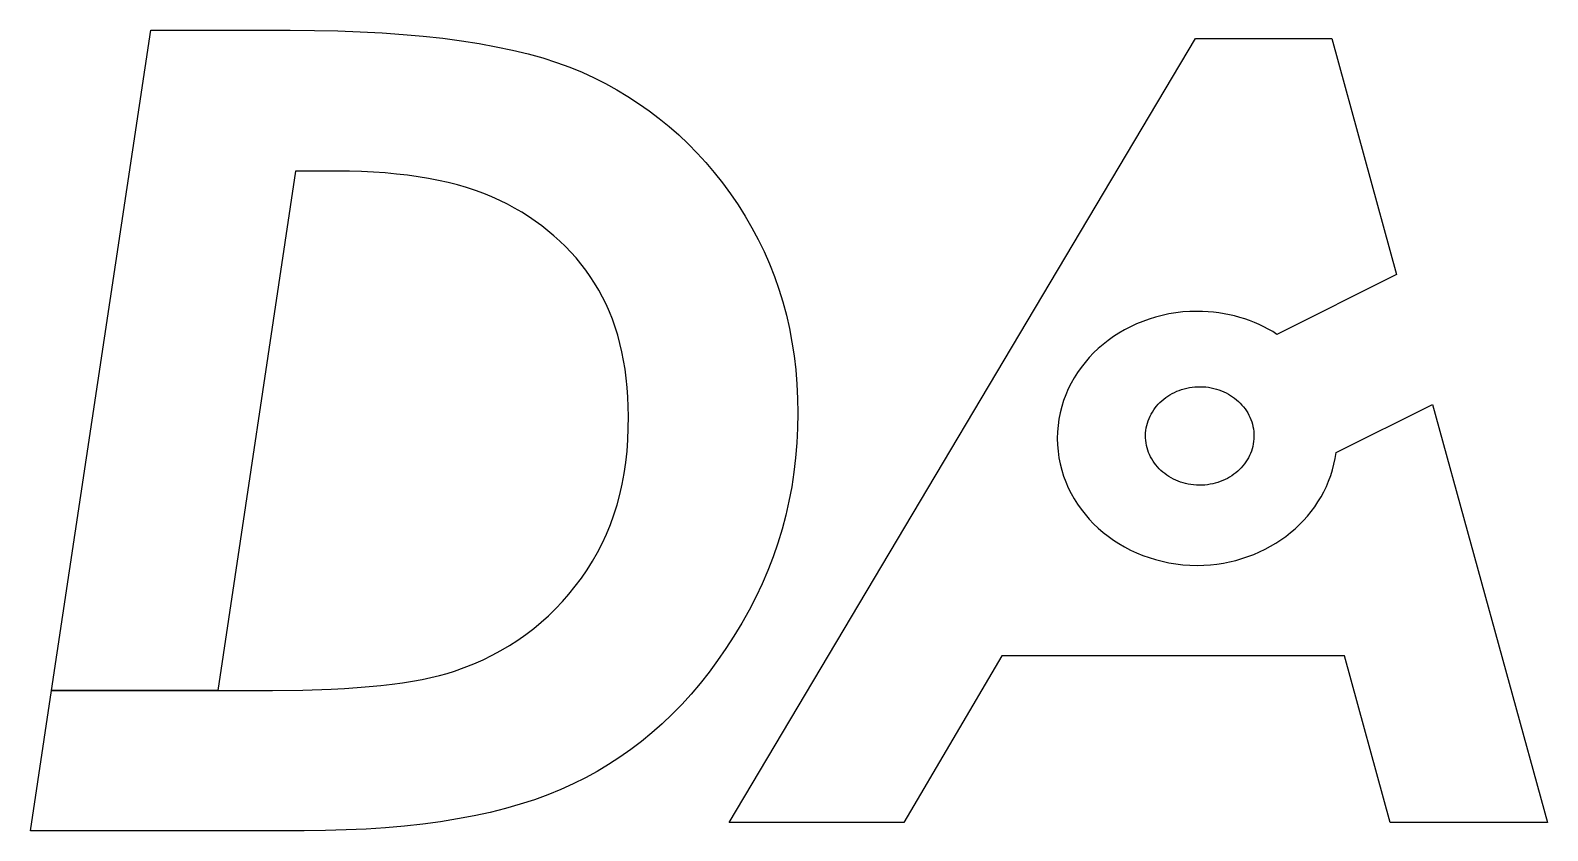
# Model space of a CAD drawing. Header units: millimetres. Extents: x 6 to 261, y -194 to -2.
# Drawn here: x 141.58 to 149.47, y -192.15 to -187.99 of the extents above; entities that cross this region are included whole.
import ezdxf

# ---------------------------------------------------------------- set-up
doc = ezdxf.new("R2010")
doc.units = ezdxf.units.MM
doc.layers.add('BLUETHIRTYONE', color=171, linetype='CONTINUOUS')
doc.layers.add('RED', color=14, linetype='CONTINUOUS')

msp = doc.modelspace()

# ---------------------------------------------------------------- linework, layer by layer
at = {"layer": 'BLUETHIRTYONE', "linetype": 'CONTINUOUS'}
for p, q in [((141.6934, -191.4226), (142.21, -187.9892)), ((142.21, -187.9892), (142.9345, -187.9892)), ((142.9345, -187.9892), (143.06, -187.99)), ((143.06, -187.99), (143.1815, -187.9926)), ((143.1815, -187.9926), (143.2988, -187.9968)), ((143.2988, -187.9968), (143.4121, -188.0027)), ((143.4121, -188.0027), (143.5212, -188.0104)), ((143.5212, -188.0104), (143.6263, -188.0197)), ((143.6263, -188.0197), (143.7272, -188.0308)), ((143.7272, -188.0308), (143.8241, -188.0435)), ((145.2163, -192.1096), (147.6402, -188.031)), ((147.6402, -188.031), (148.35, -188.031)), ((148.35, -188.031), (148.6861, -189.2589)), ((143.8241, -188.0435), (143.9169, -188.058)), ((143.9169, -188.058), (144.0056, -188.0742)), ((144.0056, -188.0742), (144.0902, -188.0921)), ((144.0902, -188.0921), (144.1707, -188.1117)), ((144.1707, -188.1117), (144.2472, -188.133)), ((144.2472, -188.133), (144.3196, -188.1561)), ((144.3196, -188.1561), (144.388, -188.1809)), ((144.388, -188.1809), (144.4522, -188.2075)), ((144.4522, -188.2075), (144.5138, -188.2358)), ((144.5138, -188.2358), (144.5739, -188.2662)), ((144.5739, -188.2662), (144.6325, -188.2985)), ((144.6325, -188.2985), (144.6898, -188.3327)), ((144.6898, -188.3327), (144.7456, -188.3689)), ((144.7456, -188.3689), (144.7999, -188.4071)), ((144.7999, -188.4071), (144.8528, -188.4472)), ((144.8528, -188.4472), (144.9042, -188.4893)), ((144.9042, -188.4893), (144.9542, -188.5333)), ((144.9542, -188.5333), (145.0027, -188.5793)), ((145.0027, -188.5793), (145.0497, -188.6273)), ((145.0497, -188.6273), (145.0952, -188.6772)), ((142.9616, -188.7218), (142.5587, -191.4226)), ((143.1766, -188.7218), (142.9616, -188.7218)), ((143.242, -188.7224), (143.1766, -188.7218)), ((143.3056, -188.7241), (143.242, -188.7224)), ((143.3676, -188.727), (143.3056, -188.7241)), ((143.428, -188.7311), (143.3676, -188.727)), ((143.4867, -188.7364), (143.428, -188.7311)), ((143.5437, -188.7428), (143.4867, -188.7364)), ((143.5991, -188.7505), (143.5437, -188.7428)), ((145.0952, -188.6772), (145.1392, -188.7291)), ((145.1392, -188.7291), (145.1817, -188.7829)), ((143.6529, -188.7593), (143.5991, -188.7505)), ((143.705, -188.7693), (143.6529, -188.7593)), ((143.7555, -188.7806), (143.705, -188.7693)), ((143.8044, -188.793), (143.7555, -188.7806)), ((143.8516, -188.8067), (143.8044, -188.793)), ((143.8972, -188.8216), (143.8516, -188.8067)), ((143.9412, -188.8377), (143.8972, -188.8216)), ((145.1817, -188.7829), (145.2228, -188.8387)), ((143.9835, -188.855), (143.9412, -188.8377)), ((144.0243, -188.8736), (143.9835, -188.855)), ((144.0633, -188.8933), (144.0243, -188.8736)), ((144.1012, -188.9139), (144.0633, -188.8933)), ((145.2228, -188.8387), (145.2623, -188.8964)), ((145.2623, -188.8964), (145.2998, -188.9557)), ((144.138, -188.9355), (144.1012, -188.9139)), ((144.1738, -188.958), (144.138, -188.9355)), ((144.2084, -188.9815), (144.1738, -188.958)), ((144.242, -189.0059), (144.2084, -188.9815)), ((145.2998, -188.9557), (145.335, -189.0161)), ((144.2745, -189.0314), (144.242, -189.0059)), ((144.3058, -189.0577), (144.2745, -189.0314)), ((144.3361, -189.0851), (144.3058, -189.0577)), ((145.335, -189.0161), (145.3677, -189.0776)), ((144.3653, -189.1134), (144.3361, -189.0851)), ((144.3933, -189.1428), (144.3653, -189.1134)), ((145.3677, -189.0776), (145.3981, -189.1402)), ((144.4203, -189.1731), (144.3933, -189.1428)), ((144.4461, -189.2044), (144.4203, -189.1731)), ((144.4709, -189.2368), (144.4461, -189.2044)), ((145.3981, -189.1402), (145.426, -189.204)), ((145.426, -189.204), (145.4515, -189.2688)), ((144.4945, -189.2701), (144.4709, -189.2368)), ((144.517, -189.3045), (144.4945, -189.2701)), ((145.4515, -189.2688), (145.4746, -189.3348)), ((148.6861, -189.2589), (148.064, -189.5702)), ((144.5382, -189.3399), (144.517, -189.3045)), ((144.5581, -189.3763), (144.5382, -189.3399)), ((144.5766, -189.4139), (144.5581, -189.3763)), ((145.4746, -189.3348), (145.4953, -189.402)), ((144.5937, -189.4525), (144.5766, -189.4139)), ((144.6094, -189.4921), (144.5937, -189.4525)), ((145.4953, -189.402), (145.5136, -189.4702)), ((147.5743, -189.454), (147.538, -189.4582)), ((147.6112, -189.4515), (147.5743, -189.454)), ((147.6485, -189.4506), (147.6112, -189.4515)), ((147.6774, -189.4511), (147.6485, -189.4506)), ((147.706, -189.4526), (147.6774, -189.4511)), ((147.7342, -189.4551), (147.706, -189.4526)), ((147.7622, -189.4586), (147.7342, -189.4551)), ((144.6238, -189.5328), (144.6094, -189.4921)), ((144.6368, -189.5746), (144.6238, -189.5328)), ((145.5136, -189.4702), (145.5294, -189.5396)), ((147.3024, -189.5304), (147.272, -189.5463)), ((147.3337, -189.5158), (147.3024, -189.5304)), ((147.3659, -189.5026), (147.3337, -189.5158)), ((147.3989, -189.4907), (147.3659, -189.5026)), ((147.4326, -189.4803), (147.3989, -189.4907)), ((147.4671, -189.4714), (147.4326, -189.4803)), ((147.5022, -189.464), (147.4671, -189.4714)), ((147.538, -189.4582), (147.5022, -189.464)), ((147.7898, -189.463), (147.7622, -189.4586)), ((147.8171, -189.4684), (147.7898, -189.463)), ((147.8439, -189.4747), (147.8171, -189.4684)), ((147.8704, -189.4819), (147.8439, -189.4747)), ((147.8964, -189.49), (147.8704, -189.4819)), ((147.9219, -189.499), (147.8964, -189.49)), ((147.947, -189.5088), (147.9219, -189.499)), ((147.9715, -189.5195), (147.947, -189.5088)), ((147.9955, -189.5309), (147.9715, -189.5195)), ((148.0189, -189.5432), (147.9955, -189.5309)), ((144.6485, -189.6174), (144.6368, -189.5746)), ((145.5294, -189.5396), (145.5428, -189.6102)), ((145.5428, -189.6102), (145.5538, -189.6819)), ((147.1866, -189.6015), (147.1602, -189.6223)), ((147.214, -189.5819), (147.1866, -189.6015)), ((147.2425, -189.5635), (147.214, -189.5819)), ((147.272, -189.5463), (147.2425, -189.5635)), ((148.0418, -189.5563), (148.0189, -189.5432)), ((148.064, -189.5702), (148.0418, -189.5563)), ((144.6588, -189.6612), (144.6485, -189.6174)), ((144.6677, -189.7061), (144.6588, -189.6612)), ((145.5538, -189.6819), (145.5623, -189.7547)), ((147.0881, -189.6911), (147.0665, -189.7161)), ((147.1109, -189.6671), (147.0881, -189.6911)), ((147.135, -189.6442), (147.1109, -189.6671)), ((147.1602, -189.6223), (147.135, -189.6442)), ((144.6752, -189.7521), (144.6677, -189.7061)), ((144.6814, -189.799), (144.6752, -189.7521)), ((145.5623, -189.7547), (145.5685, -189.8287)), ((147.0273, -189.7688), (147.0098, -189.7964)), ((147.0462, -189.742), (147.0273, -189.7688)), ((147.0665, -189.7161), (147.0462, -189.742)), ((144.6862, -189.847), (144.6814, -189.799)), ((144.6896, -189.8961), (144.6862, -189.847)), ((145.5685, -189.8287), (145.5721, -189.9038)), ((146.9937, -189.8249), (146.9792, -189.8542)), ((147.0098, -189.7964), (146.9937, -189.8249)), ((147.595, -189.8498), (147.6087, -189.8471)), ((147.6087, -189.8471), (147.6226, -189.845)), ((147.6226, -189.845), (147.6367, -189.8435)), ((147.6367, -189.8435), (147.651, -189.8426)), ((147.651, -189.8426), (147.6655, -189.8424)), ((147.6655, -189.8424), (147.68, -189.8429)), ((147.68, -189.8429), (147.6943, -189.844)), ((147.6943, -189.844), (147.7084, -189.8458)), ((147.7084, -189.8458), (147.7223, -189.8482)), ((147.7223, -189.8482), (147.7359, -189.8512)), ((144.6916, -189.9461), (144.6896, -189.8961)), ((145.5721, -189.9038), (145.5733, -189.9801)), ((146.9547, -189.9148), (146.9449, -189.9461)), ((146.9661, -189.8841), (146.9547, -189.9148)), ((146.9792, -189.8542), (146.9661, -189.8841)), ((147.447, -189.9335), (147.4559, -189.9243)), ((147.4559, -189.9243), (147.4654, -189.9155)), ((147.4654, -189.9155), (147.4753, -189.9071)), ((147.4753, -189.9071), (147.4856, -189.8992)), ((147.4856, -189.8992), (147.4963, -189.8917)), ((147.4963, -189.8917), (147.5075, -189.8846)), ((147.5075, -189.8846), (147.519, -189.8781)), ((147.519, -189.8781), (147.5308, -189.872)), ((147.5308, -189.872), (147.5431, -189.8665)), ((147.5431, -189.8665), (147.5556, -189.8615)), ((147.5556, -189.8615), (147.5684, -189.857)), ((147.5684, -189.857), (147.5816, -189.8531)), ((147.5816, -189.8531), (147.595, -189.8498)), ((147.7359, -189.8512), (147.7492, -189.8547)), ((147.7492, -189.8547), (147.7622, -189.8589)), ((147.7622, -189.8589), (147.775, -189.8636)), ((147.775, -189.8636), (147.7874, -189.8689)), ((147.7874, -189.8689), (147.7995, -189.8746)), ((147.7995, -189.8746), (147.8112, -189.8809)), ((147.8112, -189.8809), (147.8226, -189.8877)), ((147.8226, -189.8877), (147.8335, -189.8949)), ((147.8335, -189.8949), (147.8441, -189.9027)), ((147.8441, -189.9027), (147.8542, -189.9108)), ((147.8542, -189.9108), (147.8639, -189.9194)), ((147.8639, -189.9194), (147.8732, -189.9284)), ((147.8732, -189.9284), (147.8819, -189.9378)), ((144.6923, -189.9972), (144.6916, -189.9461)), ((144.6921, -190.0589), (144.6923, -189.9972)), ((145.5733, -189.9801), (145.5721, -190.0581)), ((146.9368, -189.9781), (146.9304, -190.0106)), ((146.9449, -189.9461), (146.9368, -189.9781)), ((147.3988, -190.008), (147.404, -189.9964)), ((147.404, -189.9964), (147.4098, -189.9851)), ((147.4098, -189.9851), (147.4162, -189.9741)), ((147.4162, -189.9741), (147.4231, -189.9634)), ((147.4231, -189.9634), (147.4305, -189.9531)), ((147.4305, -189.9531), (147.4385, -189.9431)), ((147.4385, -189.9431), (147.447, -189.9335)), ((147.8819, -189.9378), (147.8902, -189.9475)), ((147.8902, -189.9475), (147.8979, -189.9576)), ((147.8979, -189.9576), (147.9051, -189.9681)), ((147.9051, -189.9681), (147.9118, -189.9789)), ((147.9118, -189.9789), (147.9179, -189.99)), ((147.9179, -189.99), (147.9234, -190.0014)), ((147.9234, -190.0014), (147.9283, -190.0131)), ((148.3709, -190.1851), (148.872, -189.9346)), ((148.872, -189.9346), (149.4711, -192.1096)), ((144.6898, -190.1194), (144.6921, -190.0589)), ((145.5721, -190.0581), (145.5682, -190.1353)), ((146.923, -190.0771), (146.922, -190.1111)), ((146.9258, -190.0436), (146.923, -190.0771)), ((146.9304, -190.0106), (146.9258, -190.0436)), ((147.3807, -190.0959), (147.3812, -190.0827)), ((147.3812, -190.0827), (147.3825, -190.0697)), ((147.3825, -190.0697), (147.3844, -190.0569)), ((147.3844, -190.0569), (147.387, -190.0443)), ((147.387, -190.0443), (147.3903, -190.0319)), ((147.3903, -190.0319), (147.3943, -190.0198)), ((147.3943, -190.0198), (147.3988, -190.008)), ((147.9283, -190.0131), (147.9326, -190.025)), ((147.9326, -190.025), (147.9362, -190.0372)), ((147.9362, -190.0372), (147.9392, -190.0497)), ((147.9392, -190.0497), (147.9416, -190.0623)), ((147.9416, -190.0623), (147.9432, -190.0751)), ((147.9432, -190.0751), (147.9441, -190.0882)), ((144.6855, -190.1786), (144.6898, -190.1194)), ((145.5682, -190.1353), (145.5619, -190.2118)), ((146.922, -190.1111), (146.923, -190.145)), ((146.923, -190.145), (146.9258, -190.1786)), ((147.3809, -190.1091), (147.3807, -190.0959)), ((147.3819, -190.1221), (147.3809, -190.1091)), ((147.3835, -190.1349), (147.3819, -190.1221)), ((147.3858, -190.1476), (147.3835, -190.1349)), ((147.3888, -190.16), (147.3858, -190.1476)), ((147.3925, -190.1722), (147.3888, -190.16)), ((147.938, -190.1529), (147.9347, -190.1653)), ((147.9406, -190.1403), (147.938, -190.1529)), ((147.9426, -190.1275), (147.9406, -190.1403)), ((147.9438, -190.1145), (147.9426, -190.1275)), ((147.9443, -190.1013), (147.9438, -190.1145)), ((147.9441, -190.0882), (147.9443, -190.1013)), ((144.6707, -190.2935), (144.6791, -190.2367)), ((144.6791, -190.2367), (144.6855, -190.1786)), ((145.5619, -190.2118), (145.5529, -190.2876)), ((146.9258, -190.1786), (146.9304, -190.2116)), ((146.9304, -190.2116), (146.9368, -190.2441)), ((147.3968, -190.1841), (147.3925, -190.1722)), ((147.4017, -190.1958), (147.3968, -190.1841)), ((147.4072, -190.2072), (147.4017, -190.1958)), ((147.4133, -190.2183), (147.4072, -190.2072)), ((147.42, -190.2291), (147.4133, -190.2183)), ((147.4272, -190.2396), (147.42, -190.2291)), ((147.4349, -190.2497), (147.4272, -190.2396)), ((147.902, -190.2338), (147.8945, -190.2441)), ((147.9089, -190.2231), (147.902, -190.2338)), ((147.9153, -190.2121), (147.9089, -190.2231)), ((147.921, -190.2008), (147.9153, -190.2121)), ((147.9262, -190.1893), (147.921, -190.2008)), ((147.9308, -190.1774), (147.9262, -190.1893)), ((147.9347, -190.1653), (147.9308, -190.1774)), ((148.36, -190.2458), (148.3662, -190.2157)), ((148.3662, -190.2157), (148.3709, -190.1851)), ((144.6604, -190.3491), (144.6707, -190.2935)), ((145.5529, -190.2876), (145.5413, -190.3626)), ((146.9368, -190.2441), (146.9449, -190.276)), ((146.9449, -190.276), (146.9547, -190.3074)), ((146.9547, -190.3074), (146.9661, -190.338)), ((147.4432, -190.2595), (147.4349, -190.2497)), ((147.4519, -190.2689), (147.4432, -190.2595)), ((147.4611, -190.2778), (147.4519, -190.2689)), ((147.4708, -190.2864), (147.4611, -190.2778)), ((147.481, -190.2946), (147.4708, -190.2864)), ((147.4915, -190.3023), (147.481, -190.2946)), ((147.5025, -190.3095), (147.4915, -190.3023)), ((147.5138, -190.3163), (147.5025, -190.3095)), ((147.5256, -190.3226), (147.5138, -190.3163)), ((147.5376, -190.3284), (147.5256, -190.3226)), ((147.8061, -190.3191), (147.7942, -190.3252)), ((147.8176, -190.3126), (147.8061, -190.3191)), ((147.8287, -190.3055), (147.8176, -190.3126)), ((147.8395, -190.298), (147.8287, -190.3055)), ((147.8498, -190.2901), (147.8395, -190.298)), ((147.8597, -190.2817), (147.8498, -190.2901)), ((147.8691, -190.2729), (147.8597, -190.2817)), ((147.8781, -190.2637), (147.8691, -190.2729)), ((147.8866, -190.2541), (147.8781, -190.2637)), ((147.8945, -190.2441), (147.8866, -190.2541)), ((148.3327, -190.3332), (148.3432, -190.3046)), ((148.3432, -190.3046), (148.3523, -190.2754)), ((148.3523, -190.2754), (148.36, -190.2458)), ((144.648, -190.4036), (144.6604, -190.3491)), ((145.5413, -190.3626), (145.5272, -190.437)), ((146.9661, -190.338), (146.9792, -190.368)), ((146.9792, -190.368), (146.9937, -190.3973)), ((146.9937, -190.3973), (147.0098, -190.4257)), ((147.5501, -190.3336), (147.5376, -190.3284)), ((147.5628, -190.3383), (147.5501, -190.3336)), ((147.5759, -190.3425), (147.5628, -190.3383)), ((147.5892, -190.3461), (147.5759, -190.3425)), ((147.6028, -190.3491), (147.5892, -190.3461)), ((147.6166, -190.3514), (147.6028, -190.3491)), ((147.6307, -190.3532), (147.6166, -190.3514)), ((147.645, -190.3543), (147.6307, -190.3532)), ((147.6595, -190.3548), (147.645, -190.3543)), ((147.674, -190.3546), (147.6595, -190.3548)), ((147.6884, -190.3538), (147.674, -190.3546)), ((147.7025, -190.3523), (147.6884, -190.3538)), ((147.7164, -190.3502), (147.7025, -190.3523)), ((147.7301, -190.3474), (147.7164, -190.3502)), ((147.7435, -190.3441), (147.7301, -190.3474)), ((147.7566, -190.3402), (147.7435, -190.3441)), ((147.7695, -190.3357), (147.7566, -190.3402)), ((147.782, -190.3307), (147.7695, -190.3357)), ((147.7942, -190.3252), (147.782, -190.3307)), ((148.293, -190.4153), (148.3075, -190.3885)), ((148.3075, -190.3885), (148.3208, -190.3612)), ((148.3208, -190.3612), (148.3327, -190.3332)), ((144.6173, -190.5087), (144.6336, -190.4567)), ((144.6336, -190.4567), (144.648, -190.4036)), ((145.5272, -190.437), (145.5105, -190.5106)), ((147.0098, -190.4257), (147.0273, -190.4534)), ((147.0273, -190.4534), (147.0462, -190.4802)), ((147.0462, -190.4802), (147.0665, -190.5061)), ((148.2419, -190.4912), (148.2601, -190.4666)), ((148.2601, -190.4666), (148.2772, -190.4413)), ((148.2772, -190.4413), (148.293, -190.4153)), ((144.5786, -190.609), (144.5989, -190.5595)), ((144.5989, -190.5595), (144.6173, -190.5087)), ((145.5105, -190.5106), (145.4911, -190.5834)), ((147.0665, -190.5061), (147.0881, -190.5311)), ((147.0881, -190.5311), (147.1109, -190.555)), ((147.1109, -190.555), (147.135, -190.578)), ((148.1805, -190.56), (148.202, -190.5379)), ((148.202, -190.5379), (148.2225, -190.515)), ((148.2225, -190.515), (148.2419, -190.4912)), ((144.5564, -190.6572), (144.5786, -190.609)), ((145.4911, -190.5834), (145.4692, -190.6556)), ((147.135, -190.578), (147.1602, -190.5999)), ((147.1602, -190.5999), (147.1866, -190.6206)), ((147.1866, -190.6206), (147.214, -190.6402)), ((148.0841, -190.6391), (148.1096, -190.6208)), ((148.1096, -190.6208), (148.1342, -190.6015)), ((148.1342, -190.6015), (148.1578, -190.5812)), ((148.1578, -190.5812), (148.1805, -190.56)), ((144.5061, -190.7501), (144.5322, -190.7043)), ((144.5322, -190.7043), (144.5564, -190.6572)), ((145.4692, -190.6556), (145.4446, -190.727)), ((147.214, -190.6402), (147.2425, -190.6587)), ((147.2425, -190.6587), (147.272, -190.6759)), ((147.272, -190.6759), (147.3024, -190.6918)), ((147.3024, -190.6918), (147.3337, -190.7064)), ((147.3337, -190.7064), (147.3659, -190.7196)), ((147.9132, -190.7261), (147.9436, -190.7145)), ((147.9436, -190.7145), (147.9733, -190.7017)), ((147.9733, -190.7017), (148.0022, -190.6877)), ((148.0022, -190.6877), (148.0303, -190.6726)), ((148.0303, -190.6726), (148.0576, -190.6564)), ((148.0576, -190.6564), (148.0841, -190.6391)), ((144.4481, -190.838), (144.478, -190.7947)), ((144.478, -190.7947), (144.5061, -190.7501)), ((145.4446, -190.727), (145.4174, -190.7976)), ((147.3659, -190.7196), (147.3989, -190.7314)), ((147.3989, -190.7314), (147.4326, -190.7418)), ((147.4326, -190.7418), (147.4671, -190.7507)), ((147.4671, -190.7507), (147.5022, -190.7581)), ((147.5022, -190.7581), (147.538, -190.7639)), ((147.538, -190.7639), (147.5743, -190.7682)), ((147.5743, -190.7682), (147.6112, -190.7707)), ((147.6112, -190.7707), (147.6485, -190.7716)), ((147.6485, -190.7716), (147.6834, -190.7708)), ((147.6834, -190.7708), (147.7178, -190.7686)), ((147.7178, -190.7686), (147.7517, -190.7649)), ((147.7517, -190.7649), (147.7852, -190.7598)), ((147.7852, -190.7598), (147.8181, -190.7534)), ((147.8181, -190.7534), (147.8504, -190.7456)), ((147.8504, -190.7456), (147.8821, -190.7365)), ((147.8821, -190.7365), (147.9132, -190.7261)), ((144.4165, -190.8803), (144.4481, -190.838)), ((145.3875, -190.8676), (145.355, -190.9367)), ((145.4174, -190.7976), (145.3875, -190.8676)), ((144.3495, -190.96), (144.3837, -190.9209)), ((144.3837, -190.9209), (144.4165, -190.8803)), ((145.355, -190.9367), (145.3198, -191.0052)), ((144.2775, -191.0333), (144.3142, -190.9974)), ((144.3142, -190.9974), (144.3495, -190.96)), ((145.3198, -191.0052), (145.2819, -191.0728)), ((144.1597, -191.1312), (144.2002, -191.1002)), ((144.2002, -191.1002), (144.2395, -191.0675)), ((144.2395, -191.0675), (144.2775, -191.0333)), ((145.2819, -191.0728), (145.2414, -191.1398)), ((144.0302, -191.2148), (144.0747, -191.1885)), ((144.0747, -191.1885), (144.1178, -191.1607)), ((144.1178, -191.1607), (144.1597, -191.1312)), ((145.2414, -191.1398), (145.1996, -191.2045)), ((143.889, -191.2839), (143.9374, -191.2624)), ((143.9374, -191.2624), (143.9845, -191.2394)), ((143.9845, -191.2394), (144.0302, -191.2148)), ((145.1564, -191.267), (145.1117, -191.3273)), ((145.1996, -191.2045), (145.1564, -191.267)), ((146.6339, -191.2423), (146.1245, -192.1096)), ((148.4147, -191.2423), (146.6339, -191.2423)), ((148.6527, -192.1096), (148.4147, -191.2423)), ((143.6664, -191.3552), (143.7099, -191.3448)), ((143.7099, -191.3448), (143.7505, -191.3337)), ((143.7505, -191.3337), (143.7883, -191.322)), ((143.7883, -191.322), (143.8394, -191.3037)), ((143.8394, -191.3037), (143.889, -191.2839)), ((145.1117, -191.3273), (145.0657, -191.3853)), ((141.5837, -192.1514), (141.6934, -191.4226)), ((141.6934, -191.4226), (142.5587, -191.4226)), ((142.5587, -191.4226), (141.6934, -191.4226)), ((142.5587, -191.4226), (142.8426, -191.4226)), ((142.8426, -191.4226), (143.0005, -191.4209)), ((143.0005, -191.4209), (143.1471, -191.4159)), ((143.1471, -191.4159), (143.2162, -191.4122)), ((143.2162, -191.4122), (143.2824, -191.4077)), ((143.2824, -191.4077), (143.3458, -191.4025)), ((143.3458, -191.4025), (143.4063, -191.3965)), ((143.4063, -191.3965), (143.464, -191.3897)), ((143.464, -191.3897), (143.5188, -191.3822)), ((143.5188, -191.3822), (143.5708, -191.3739)), ((143.5708, -191.3739), (143.62, -191.3649)), ((143.62, -191.3649), (143.6664, -191.3552)), ((145.0657, -191.3853), (145.0183, -191.4411)), ((144.9695, -191.4947), (144.9193, -191.5461)), ((145.0183, -191.4411), (144.9695, -191.4947)), ((144.9193, -191.5461), (144.8677, -191.5953)), ((144.8148, -191.6422), (144.7604, -191.6869)), ((144.8677, -191.5953), (144.8148, -191.6422)), ((144.7048, -191.7294), (144.6478, -191.7696)), ((144.7604, -191.6869), (144.7048, -191.7294)), ((144.5894, -191.8077), (144.5297, -191.8435)), ((144.6478, -191.7696), (144.5894, -191.8077)), ((144.4687, -191.8771), (144.4063, -191.9084)), ((144.5297, -191.8435), (144.4687, -191.8771)), ((144.2742, -191.9652), (144.2036, -191.9908)), ((144.3418, -191.9377), (144.2742, -191.9652)), ((144.4063, -191.9084), (144.3418, -191.9377)), ((143.9735, -192.0562), (143.8906, -192.0742)), ((144.0532, -192.0363), (143.9735, -192.0562)), ((144.1299, -192.0144), (144.0532, -192.0363)), ((144.2036, -191.9908), (144.1299, -192.0144)), ((143.4307, -192.1361), (143.3295, -192.1428)), ((143.5288, -192.1275), (143.4307, -192.1361)), ((143.6239, -192.117), (143.5288, -192.1275)), ((143.7159, -192.1047), (143.6239, -192.117)), ((143.8048, -192.0904), (143.7159, -192.1047)), ((143.8906, -192.0742), (143.8048, -192.0904)), ((146.1245, -192.1096), (145.2163, -192.1096)), ((149.4711, -192.1096), (148.6527, -192.1096)), ((143.0075, -192.1514), (141.5837, -192.1514)), ((143.1179, -192.1504), (143.0075, -192.1514)), ((143.2253, -192.1475), (143.1179, -192.1504)), ((143.3295, -192.1428), (143.2253, -192.1475))]:
    msp.add_line(p, q, dxfattribs=at)
at = {"layer": 'RED', "linetype": 'CONTINUOUS'}
for p, q in [((141.6934, -191.4226), (142.21, -187.9892)), ((142.21, -187.9892), (142.9345, -187.9892)), ((142.9345, -187.9892), (143.06, -187.99)), ((143.06, -187.99), (143.1815, -187.9926)), ((143.1815, -187.9926), (143.2988, -187.9968)), ((143.2988, -187.9968), (143.4121, -188.0027)), ((143.4121, -188.0027), (143.5212, -188.0104)), ((143.5212, -188.0104), (143.6263, -188.0197)), ((143.6263, -188.0197), (143.7272, -188.0308)), ((143.7272, -188.0308), (143.8241, -188.0435)), ((145.2163, -192.1096), (147.6402, -188.031)), ((147.6402, -188.031), (148.35, -188.031)), ((148.35, -188.031), (148.6861, -189.2589)), ((143.8241, -188.0435), (143.9169, -188.058)), ((143.9169, -188.058), (144.0056, -188.0742)), ((144.0056, -188.0742), (144.0902, -188.0921)), ((144.0902, -188.0921), (144.1707, -188.1117)), ((144.1707, -188.1117), (144.2472, -188.133)), ((144.2472, -188.133), (144.3196, -188.1561)), ((144.3196, -188.1561), (144.388, -188.1809)), ((144.388, -188.1809), (144.4522, -188.2075)), ((144.4522, -188.2075), (144.5138, -188.2358)), ((144.5138, -188.2358), (144.5739, -188.2662)), ((144.5739, -188.2662), (144.6325, -188.2985)), ((144.6325, -188.2985), (144.6898, -188.3327)), ((144.6898, -188.3327), (144.7456, -188.3689)), ((144.7456, -188.3689), (144.7999, -188.4071)), ((144.7999, -188.4071), (144.8528, -188.4472)), ((144.8528, -188.4472), (144.9042, -188.4893)), ((144.9042, -188.4893), (144.9542, -188.5333)), ((144.9542, -188.5333), (145.0027, -188.5793)), ((145.0027, -188.5793), (145.0497, -188.6273)), ((145.0497, -188.6273), (145.0952, -188.6772)), ((142.9616, -188.7218), (142.5587, -191.4226)), ((143.1766, -188.7218), (142.9616, -188.7218)), ((143.242, -188.7224), (143.1766, -188.7218)), ((143.3056, -188.7241), (143.242, -188.7224)), ((143.3676, -188.727), (143.3056, -188.7241)), ((143.428, -188.7311), (143.3676, -188.727)), ((143.4867, -188.7364), (143.428, -188.7311)), ((143.5437, -188.7428), (143.4867, -188.7364)), ((143.5991, -188.7505), (143.5437, -188.7428)), ((145.0952, -188.6772), (145.1392, -188.7291)), ((145.1392, -188.7291), (145.1817, -188.7829)), ((143.6529, -188.7593), (143.5991, -188.7505)), ((143.705, -188.7693), (143.6529, -188.7593)), ((143.7555, -188.7806), (143.705, -188.7693)), ((143.8044, -188.793), (143.7555, -188.7806)), ((143.8516, -188.8067), (143.8044, -188.793)), ((143.8972, -188.8216), (143.8516, -188.8067)), ((143.9412, -188.8377), (143.8972, -188.8216)), ((145.1817, -188.7829), (145.2228, -188.8387)), ((143.9835, -188.855), (143.9412, -188.8377)), ((144.0243, -188.8736), (143.9835, -188.855)), ((144.0633, -188.8933), (144.0243, -188.8736)), ((144.1012, -188.9139), (144.0633, -188.8933)), ((145.2228, -188.8387), (145.2623, -188.8964)), ((145.2623, -188.8964), (145.2998, -188.9557)), ((144.138, -188.9355), (144.1012, -188.9139)), ((144.1738, -188.958), (144.138, -188.9355)), ((144.2084, -188.9815), (144.1738, -188.958)), ((144.242, -189.0059), (144.2084, -188.9815)), ((145.2998, -188.9557), (145.335, -189.0161)), ((144.2745, -189.0314), (144.242, -189.0059)), ((144.3058, -189.0577), (144.2745, -189.0314)), ((144.3361, -189.0851), (144.3058, -189.0577)), ((145.335, -189.0161), (145.3677, -189.0776)), ((144.3653, -189.1134), (144.3361, -189.0851)), ((144.3933, -189.1428), (144.3653, -189.1134)), ((145.3677, -189.0776), (145.3981, -189.1402)), ((144.4203, -189.1731), (144.3933, -189.1428)), ((144.4461, -189.2044), (144.4203, -189.1731)), ((144.4709, -189.2368), (144.4461, -189.2044)), ((145.3981, -189.1402), (145.426, -189.204)), ((145.426, -189.204), (145.4515, -189.2688)), ((144.4945, -189.2701), (144.4709, -189.2368)), ((144.517, -189.3045), (144.4945, -189.2701)), ((145.4515, -189.2688), (145.4746, -189.3348)), ((148.6861, -189.2589), (148.064, -189.5702)), ((144.5382, -189.3399), (144.517, -189.3045)), ((144.5581, -189.3763), (144.5382, -189.3399)), ((144.5766, -189.4139), (144.5581, -189.3763)), ((145.4746, -189.3348), (145.4953, -189.402)), ((144.5937, -189.4525), (144.5766, -189.4139)), ((144.6094, -189.4921), (144.5937, -189.4525)), ((145.4953, -189.402), (145.5136, -189.4702)), ((147.5743, -189.454), (147.538, -189.4582)), ((147.6112, -189.4515), (147.5743, -189.454)), ((147.6485, -189.4506), (147.6112, -189.4515)), ((147.6774, -189.4511), (147.6485, -189.4506)), ((147.706, -189.4526), (147.6774, -189.4511)), ((147.7342, -189.4551), (147.706, -189.4526)), ((147.7622, -189.4586), (147.7342, -189.4551)), ((144.6238, -189.5328), (144.6094, -189.4921)), ((144.6368, -189.5746), (144.6238, -189.5328)), ((145.5136, -189.4702), (145.5294, -189.5396)), ((147.3024, -189.5304), (147.272, -189.5463)), ((147.3337, -189.5158), (147.3024, -189.5304)), ((147.3659, -189.5026), (147.3337, -189.5158)), ((147.3989, -189.4907), (147.3659, -189.5026)), ((147.4326, -189.4803), (147.3989, -189.4907)), ((147.4671, -189.4714), (147.4326, -189.4803)), ((147.5022, -189.464), (147.4671, -189.4714)), ((147.538, -189.4582), (147.5022, -189.464)), ((147.7898, -189.463), (147.7622, -189.4586)), ((147.8171, -189.4684), (147.7898, -189.463)), ((147.8439, -189.4747), (147.8171, -189.4684)), ((147.8704, -189.4819), (147.8439, -189.4747)), ((147.8964, -189.49), (147.8704, -189.4819)), ((147.9219, -189.499), (147.8964, -189.49)), ((147.947, -189.5088), (147.9219, -189.499)), ((147.9715, -189.5195), (147.947, -189.5088)), ((147.9955, -189.5309), (147.9715, -189.5195)), ((148.0189, -189.5432), (147.9955, -189.5309)), ((144.6485, -189.6174), (144.6368, -189.5746)), ((145.5294, -189.5396), (145.5428, -189.6102)), ((145.5428, -189.6102), (145.5538, -189.6819)), ((147.1866, -189.6015), (147.1602, -189.6223)), ((147.214, -189.5819), (147.1866, -189.6015)), ((147.2425, -189.5635), (147.214, -189.5819)), ((147.272, -189.5463), (147.2425, -189.5635)), ((148.0418, -189.5563), (148.0189, -189.5432)), ((148.064, -189.5702), (148.0418, -189.5563)), ((144.6588, -189.6612), (144.6485, -189.6174)), ((144.6677, -189.7061), (144.6588, -189.6612)), ((145.5538, -189.6819), (145.5623, -189.7547)), ((147.0881, -189.6911), (147.0665, -189.7161)), ((147.1109, -189.6671), (147.0881, -189.6911)), ((147.135, -189.6442), (147.1109, -189.6671)), ((147.1602, -189.6223), (147.135, -189.6442)), ((144.6752, -189.7521), (144.6677, -189.7061)), ((144.6814, -189.799), (144.6752, -189.7521)), ((145.5623, -189.7547), (145.5685, -189.8287)), ((147.0273, -189.7688), (147.0098, -189.7964)), ((147.0462, -189.742), (147.0273, -189.7688)), ((147.0665, -189.7161), (147.0462, -189.742)), ((144.6862, -189.847), (144.6814, -189.799)), ((144.6896, -189.8961), (144.6862, -189.847)), ((145.5685, -189.8287), (145.5721, -189.9038)), ((146.9937, -189.8249), (146.9792, -189.8542)), ((147.0098, -189.7964), (146.9937, -189.8249)), ((147.595, -189.8498), (147.6087, -189.8471)), ((147.6087, -189.8471), (147.6226, -189.845)), ((147.6226, -189.845), (147.6367, -189.8435)), ((147.6367, -189.8435), (147.651, -189.8426)), ((147.651, -189.8426), (147.6655, -189.8424)), ((147.6655, -189.8424), (147.68, -189.8429)), ((147.68, -189.8429), (147.6943, -189.844)), ((147.6943, -189.844), (147.7084, -189.8458)), ((147.7084, -189.8458), (147.7223, -189.8482)), ((147.7223, -189.8482), (147.7359, -189.8512)), ((144.6916, -189.9461), (144.6896, -189.8961)), ((145.5721, -189.9038), (145.5733, -189.9801)), ((146.9547, -189.9148), (146.9449, -189.9461)), ((146.9661, -189.8841), (146.9547, -189.9148)), ((146.9792, -189.8542), (146.9661, -189.8841)), ((147.447, -189.9335), (147.4559, -189.9243)), ((147.4559, -189.9243), (147.4654, -189.9155)), ((147.4654, -189.9155), (147.4753, -189.9071)), ((147.4753, -189.9071), (147.4856, -189.8992)), ((147.4856, -189.8992), (147.4963, -189.8917)), ((147.4963, -189.8917), (147.5075, -189.8846)), ((147.5075, -189.8846), (147.519, -189.8781)), ((147.519, -189.8781), (147.5308, -189.872)), ((147.5308, -189.872), (147.5431, -189.8665)), ((147.5431, -189.8665), (147.5556, -189.8615)), ((147.5556, -189.8615), (147.5684, -189.857)), ((147.5684, -189.857), (147.5816, -189.8531)), ((147.5816, -189.8531), (147.595, -189.8498)), ((147.7359, -189.8512), (147.7492, -189.8547)), ((147.7492, -189.8547), (147.7622, -189.8589)), ((147.7622, -189.8589), (147.775, -189.8636)), ((147.775, -189.8636), (147.7874, -189.8689)), ((147.7874, -189.8689), (147.7995, -189.8746)), ((147.7995, -189.8746), (147.8112, -189.8809)), ((147.8112, -189.8809), (147.8226, -189.8877)), ((147.8226, -189.8877), (147.8335, -189.8949)), ((147.8335, -189.8949), (147.8441, -189.9027)), ((147.8441, -189.9027), (147.8542, -189.9108)), ((147.8542, -189.9108), (147.8639, -189.9194)), ((147.8639, -189.9194), (147.8732, -189.9284)), ((147.8732, -189.9284), (147.8819, -189.9378)), ((144.6923, -189.9972), (144.6916, -189.9461)), ((144.6921, -190.0589), (144.6923, -189.9972)), ((145.5733, -189.9801), (145.5721, -190.0581)), ((146.9368, -189.9781), (146.9304, -190.0106)), ((146.9449, -189.9461), (146.9368, -189.9781)), ((147.3988, -190.008), (147.404, -189.9964)), ((147.404, -189.9964), (147.4098, -189.9851)), ((147.4098, -189.9851), (147.4162, -189.9741)), ((147.4162, -189.9741), (147.4231, -189.9634)), ((147.4231, -189.9634), (147.4305, -189.9531)), ((147.4305, -189.9531), (147.4385, -189.9431)), ((147.4385, -189.9431), (147.447, -189.9335)), ((147.8819, -189.9378), (147.8902, -189.9475)), ((147.8902, -189.9475), (147.8979, -189.9576)), ((147.8979, -189.9576), (147.9051, -189.9681)), ((147.9051, -189.9681), (147.9118, -189.9789)), ((147.9118, -189.9789), (147.9179, -189.99)), ((147.9179, -189.99), (147.9234, -190.0014)), ((147.9234, -190.0014), (147.9283, -190.0131)), ((148.3709, -190.1851), (148.872, -189.9346)), ((148.872, -189.9346), (149.4711, -192.1096)), ((144.6898, -190.1194), (144.6921, -190.0589)), ((145.5721, -190.0581), (145.5682, -190.1353)), ((146.923, -190.0771), (146.922, -190.1111)), ((146.9258, -190.0436), (146.923, -190.0771)), ((146.9304, -190.0106), (146.9258, -190.0436)), ((147.3807, -190.0959), (147.3812, -190.0827)), ((147.3812, -190.0827), (147.3825, -190.0697)), ((147.3825, -190.0697), (147.3844, -190.0569)), ((147.3844, -190.0569), (147.387, -190.0443)), ((147.387, -190.0443), (147.3903, -190.0319)), ((147.3903, -190.0319), (147.3943, -190.0198)), ((147.3943, -190.0198), (147.3988, -190.008)), ((147.9283, -190.0131), (147.9326, -190.025)), ((147.9326, -190.025), (147.9362, -190.0372)), ((147.9362, -190.0372), (147.9392, -190.0497)), ((147.9392, -190.0497), (147.9416, -190.0623)), ((147.9416, -190.0623), (147.9432, -190.0751)), ((147.9432, -190.0751), (147.9441, -190.0882)), ((144.6855, -190.1786), (144.6898, -190.1194)), ((145.5682, -190.1353), (145.5619, -190.2118)), ((146.922, -190.1111), (146.923, -190.145)), ((146.923, -190.145), (146.9258, -190.1786)), ((147.3809, -190.1091), (147.3807, -190.0959)), ((147.3819, -190.1221), (147.3809, -190.1091)), ((147.3835, -190.1349), (147.3819, -190.1221)), ((147.3858, -190.1476), (147.3835, -190.1349)), ((147.3888, -190.16), (147.3858, -190.1476)), ((147.3925, -190.1722), (147.3888, -190.16)), ((147.938, -190.1529), (147.9347, -190.1653)), ((147.9406, -190.1403), (147.938, -190.1529)), ((147.9426, -190.1275), (147.9406, -190.1403)), ((147.9438, -190.1145), (147.9426, -190.1275)), ((147.9443, -190.1013), (147.9438, -190.1145)), ((147.9441, -190.0882), (147.9443, -190.1013)), ((144.6707, -190.2935), (144.6791, -190.2367)), ((144.6791, -190.2367), (144.6855, -190.1786)), ((145.5619, -190.2118), (145.5529, -190.2876)), ((146.9258, -190.1786), (146.9304, -190.2116)), ((146.9304, -190.2116), (146.9368, -190.2441)), ((147.3968, -190.1841), (147.3925, -190.1722)), ((147.4017, -190.1958), (147.3968, -190.1841)), ((147.4072, -190.2072), (147.4017, -190.1958)), ((147.4133, -190.2183), (147.4072, -190.2072)), ((147.42, -190.2291), (147.4133, -190.2183)), ((147.4272, -190.2396), (147.42, -190.2291)), ((147.4349, -190.2497), (147.4272, -190.2396)), ((147.902, -190.2338), (147.8945, -190.2441)), ((147.9089, -190.2231), (147.902, -190.2338)), ((147.9153, -190.2121), (147.9089, -190.2231)), ((147.921, -190.2008), (147.9153, -190.2121)), ((147.9262, -190.1893), (147.921, -190.2008)), ((147.9308, -190.1774), (147.9262, -190.1893)), ((147.9347, -190.1653), (147.9308, -190.1774)), ((148.36, -190.2458), (148.3662, -190.2157)), ((148.3662, -190.2157), (148.3709, -190.1851)), ((144.6604, -190.3491), (144.6707, -190.2935)), ((145.5529, -190.2876), (145.5413, -190.3626)), ((146.9368, -190.2441), (146.9449, -190.276)), ((146.9449, -190.276), (146.9547, -190.3074)), ((146.9547, -190.3074), (146.9661, -190.338)), ((147.4432, -190.2595), (147.4349, -190.2497)), ((147.4519, -190.2689), (147.4432, -190.2595)), ((147.4611, -190.2778), (147.4519, -190.2689)), ((147.4708, -190.2864), (147.4611, -190.2778)), ((147.481, -190.2946), (147.4708, -190.2864)), ((147.4915, -190.3023), (147.481, -190.2946)), ((147.5025, -190.3095), (147.4915, -190.3023)), ((147.5138, -190.3163), (147.5025, -190.3095)), ((147.5256, -190.3226), (147.5138, -190.3163)), ((147.5376, -190.3284), (147.5256, -190.3226)), ((147.8061, -190.3191), (147.7942, -190.3252)), ((147.8176, -190.3126), (147.8061, -190.3191)), ((147.8287, -190.3055), (147.8176, -190.3126)), ((147.8395, -190.298), (147.8287, -190.3055)), ((147.8498, -190.2901), (147.8395, -190.298)), ((147.8597, -190.2817), (147.8498, -190.2901)), ((147.8691, -190.2729), (147.8597, -190.2817)), ((147.8781, -190.2637), (147.8691, -190.2729)), ((147.8866, -190.2541), (147.8781, -190.2637)), ((147.8945, -190.2441), (147.8866, -190.2541)), ((148.3327, -190.3332), (148.3432, -190.3046)), ((148.3432, -190.3046), (148.3523, -190.2754)), ((148.3523, -190.2754), (148.36, -190.2458)), ((144.648, -190.4036), (144.6604, -190.3491)), ((145.5413, -190.3626), (145.5272, -190.437)), ((146.9661, -190.338), (146.9792, -190.368)), ((146.9792, -190.368), (146.9937, -190.3973)), ((146.9937, -190.3973), (147.0098, -190.4257)), ((147.5501, -190.3336), (147.5376, -190.3284)), ((147.5628, -190.3383), (147.5501, -190.3336)), ((147.5759, -190.3425), (147.5628, -190.3383)), ((147.5892, -190.3461), (147.5759, -190.3425)), ((147.6028, -190.3491), (147.5892, -190.3461)), ((147.6166, -190.3514), (147.6028, -190.3491)), ((147.6307, -190.3532), (147.6166, -190.3514)), ((147.645, -190.3543), (147.6307, -190.3532)), ((147.6595, -190.3548), (147.645, -190.3543)), ((147.674, -190.3546), (147.6595, -190.3548)), ((147.6884, -190.3538), (147.674, -190.3546)), ((147.7025, -190.3523), (147.6884, -190.3538)), ((147.7164, -190.3502), (147.7025, -190.3523)), ((147.7301, -190.3474), (147.7164, -190.3502)), ((147.7435, -190.3441), (147.7301, -190.3474)), ((147.7566, -190.3402), (147.7435, -190.3441)), ((147.7695, -190.3357), (147.7566, -190.3402)), ((147.782, -190.3307), (147.7695, -190.3357)), ((147.7942, -190.3252), (147.782, -190.3307)), ((148.293, -190.4153), (148.3075, -190.3885)), ((148.3075, -190.3885), (148.3208, -190.3612)), ((148.3208, -190.3612), (148.3327, -190.3332)), ((144.6173, -190.5087), (144.6336, -190.4567)), ((144.6336, -190.4567), (144.648, -190.4036)), ((145.5272, -190.437), (145.5105, -190.5106)), ((147.0098, -190.4257), (147.0273, -190.4534)), ((147.0273, -190.4534), (147.0462, -190.4802)), ((147.0462, -190.4802), (147.0665, -190.5061)), ((148.2419, -190.4912), (148.2601, -190.4666)), ((148.2601, -190.4666), (148.2772, -190.4413)), ((148.2772, -190.4413), (148.293, -190.4153)), ((144.5786, -190.609), (144.5989, -190.5595)), ((144.5989, -190.5595), (144.6173, -190.5087)), ((145.5105, -190.5106), (145.4911, -190.5834)), ((147.0665, -190.5061), (147.0881, -190.5311)), ((147.0881, -190.5311), (147.1109, -190.555)), ((147.1109, -190.555), (147.135, -190.578)), ((148.1805, -190.56), (148.202, -190.5379)), ((148.202, -190.5379), (148.2225, -190.515)), ((148.2225, -190.515), (148.2419, -190.4912)), ((144.5564, -190.6572), (144.5786, -190.609)), ((145.4911, -190.5834), (145.4692, -190.6556)), ((147.135, -190.578), (147.1602, -190.5999)), ((147.1602, -190.5999), (147.1866, -190.6206)), ((147.1866, -190.6206), (147.214, -190.6402)), ((148.0841, -190.6391), (148.1096, -190.6208)), ((148.1096, -190.6208), (148.1342, -190.6015)), ((148.1342, -190.6015), (148.1578, -190.5812)), ((148.1578, -190.5812), (148.1805, -190.56)), ((144.5061, -190.7501), (144.5322, -190.7043)), ((144.5322, -190.7043), (144.5564, -190.6572)), ((145.4692, -190.6556), (145.4446, -190.727)), ((147.214, -190.6402), (147.2425, -190.6587)), ((147.2425, -190.6587), (147.272, -190.6759)), ((147.272, -190.6759), (147.3024, -190.6918)), ((147.3024, -190.6918), (147.3337, -190.7064)), ((147.3337, -190.7064), (147.3659, -190.7196)), ((147.9132, -190.7261), (147.9436, -190.7145)), ((147.9436, -190.7145), (147.9733, -190.7017)), ((147.9733, -190.7017), (148.0022, -190.6877)), ((148.0022, -190.6877), (148.0303, -190.6726)), ((148.0303, -190.6726), (148.0576, -190.6564)), ((148.0576, -190.6564), (148.0841, -190.6391)), ((144.4481, -190.838), (144.478, -190.7947)), ((144.478, -190.7947), (144.5061, -190.7501)), ((145.4446, -190.727), (145.4174, -190.7976)), ((147.3659, -190.7196), (147.3989, -190.7314)), ((147.3989, -190.7314), (147.4326, -190.7418)), ((147.4326, -190.7418), (147.4671, -190.7507)), ((147.4671, -190.7507), (147.5022, -190.7581)), ((147.5022, -190.7581), (147.538, -190.7639)), ((147.538, -190.7639), (147.5743, -190.7682)), ((147.5743, -190.7682), (147.6112, -190.7707)), ((147.6112, -190.7707), (147.6485, -190.7716)), ((147.6485, -190.7716), (147.6834, -190.7708)), ((147.6834, -190.7708), (147.7178, -190.7686)), ((147.7178, -190.7686), (147.7517, -190.7649)), ((147.7517, -190.7649), (147.7852, -190.7598)), ((147.7852, -190.7598), (147.8181, -190.7534)), ((147.8181, -190.7534), (147.8504, -190.7456)), ((147.8504, -190.7456), (147.8821, -190.7365)), ((147.8821, -190.7365), (147.9132, -190.7261)), ((144.4165, -190.8803), (144.4481, -190.838)), ((145.3875, -190.8676), (145.355, -190.9367)), ((145.4174, -190.7976), (145.3875, -190.8676)), ((144.3495, -190.96), (144.3837, -190.9209)), ((144.3837, -190.9209), (144.4165, -190.8803)), ((145.355, -190.9367), (145.3198, -191.0052)), ((144.2775, -191.0333), (144.3142, -190.9974)), ((144.3142, -190.9974), (144.3495, -190.96)), ((145.3198, -191.0052), (145.2819, -191.0728)), ((144.1597, -191.1312), (144.2002, -191.1002)), ((144.2002, -191.1002), (144.2395, -191.0675)), ((144.2395, -191.0675), (144.2775, -191.0333)), ((145.2819, -191.0728), (145.2414, -191.1398)), ((144.0302, -191.2148), (144.0747, -191.1885)), ((144.0747, -191.1885), (144.1178, -191.1607)), ((144.1178, -191.1607), (144.1597, -191.1312)), ((145.2414, -191.1398), (145.1996, -191.2045)), ((143.889, -191.2839), (143.9374, -191.2624)), ((143.9374, -191.2624), (143.9845, -191.2394)), ((143.9845, -191.2394), (144.0302, -191.2148)), ((145.1564, -191.267), (145.1117, -191.3273)), ((145.1996, -191.2045), (145.1564, -191.267)), ((146.6339, -191.2423), (146.1245, -192.1096)), ((148.4147, -191.2423), (146.6339, -191.2423)), ((148.6527, -192.1096), (148.4147, -191.2423)), ((143.6664, -191.3552), (143.7099, -191.3448)), ((143.7099, -191.3448), (143.7505, -191.3337)), ((143.7505, -191.3337), (143.7883, -191.322)), ((143.7883, -191.322), (143.8394, -191.3037)), ((143.8394, -191.3037), (143.889, -191.2839)), ((145.1117, -191.3273), (145.0657, -191.3853)), ((141.5837, -192.1514), (141.6934, -191.4226)), ((141.6934, -191.4226), (142.5587, -191.4226)), ((142.5587, -191.4226), (141.6934, -191.4226)), ((142.5587, -191.4226), (142.8426, -191.4226)), ((142.8426, -191.4226), (143.0005, -191.4209)), ((143.0005, -191.4209), (143.1471, -191.4159)), ((143.1471, -191.4159), (143.2162, -191.4122)), ((143.2162, -191.4122), (143.2824, -191.4077)), ((143.2824, -191.4077), (143.3458, -191.4025)), ((143.3458, -191.4025), (143.4063, -191.3965)), ((143.4063, -191.3965), (143.464, -191.3897)), ((143.464, -191.3897), (143.5188, -191.3822)), ((143.5188, -191.3822), (143.5708, -191.3739)), ((143.5708, -191.3739), (143.62, -191.3649)), ((143.62, -191.3649), (143.6664, -191.3552)), ((145.0657, -191.3853), (145.0183, -191.4411)), ((144.9695, -191.4947), (144.9193, -191.5461)), ((145.0183, -191.4411), (144.9695, -191.4947)), ((144.9193, -191.5461), (144.8677, -191.5953)), ((144.8148, -191.6422), (144.7604, -191.6869)), ((144.8677, -191.5953), (144.8148, -191.6422)), ((144.7048, -191.7294), (144.6478, -191.7696)), ((144.7604, -191.6869), (144.7048, -191.7294)), ((144.5894, -191.8077), (144.5297, -191.8435)), ((144.6478, -191.7696), (144.5894, -191.8077)), ((144.4687, -191.8771), (144.4063, -191.9084)), ((144.5297, -191.8435), (144.4687, -191.8771)), ((144.2742, -191.9652), (144.2036, -191.9908)), ((144.3418, -191.9377), (144.2742, -191.9652)), ((144.4063, -191.9084), (144.3418, -191.9377)), ((143.9735, -192.0562), (143.8906, -192.0742)), ((144.0532, -192.0363), (143.9735, -192.0562)), ((144.1299, -192.0144), (144.0532, -192.0363)), ((144.2036, -191.9908), (144.1299, -192.0144)), ((143.4307, -192.1361), (143.3295, -192.1428)), ((143.5288, -192.1275), (143.4307, -192.1361)), ((143.6239, -192.117), (143.5288, -192.1275)), ((143.7159, -192.1047), (143.6239, -192.117)), ((143.8048, -192.0904), (143.7159, -192.1047)), ((143.8906, -192.0742), (143.8048, -192.0904)), ((146.1245, -192.1096), (145.2163, -192.1096)), ((149.4711, -192.1096), (148.6527, -192.1096)), ((143.0075, -192.1514), (141.5837, -192.1514)), ((143.1179, -192.1504), (143.0075, -192.1514)), ((143.2253, -192.1475), (143.1179, -192.1504)), ((143.3295, -192.1428), (143.2253, -192.1475))]:
    msp.add_line(p, q, dxfattribs=at)

doc.saveas('drawing.dxf')
